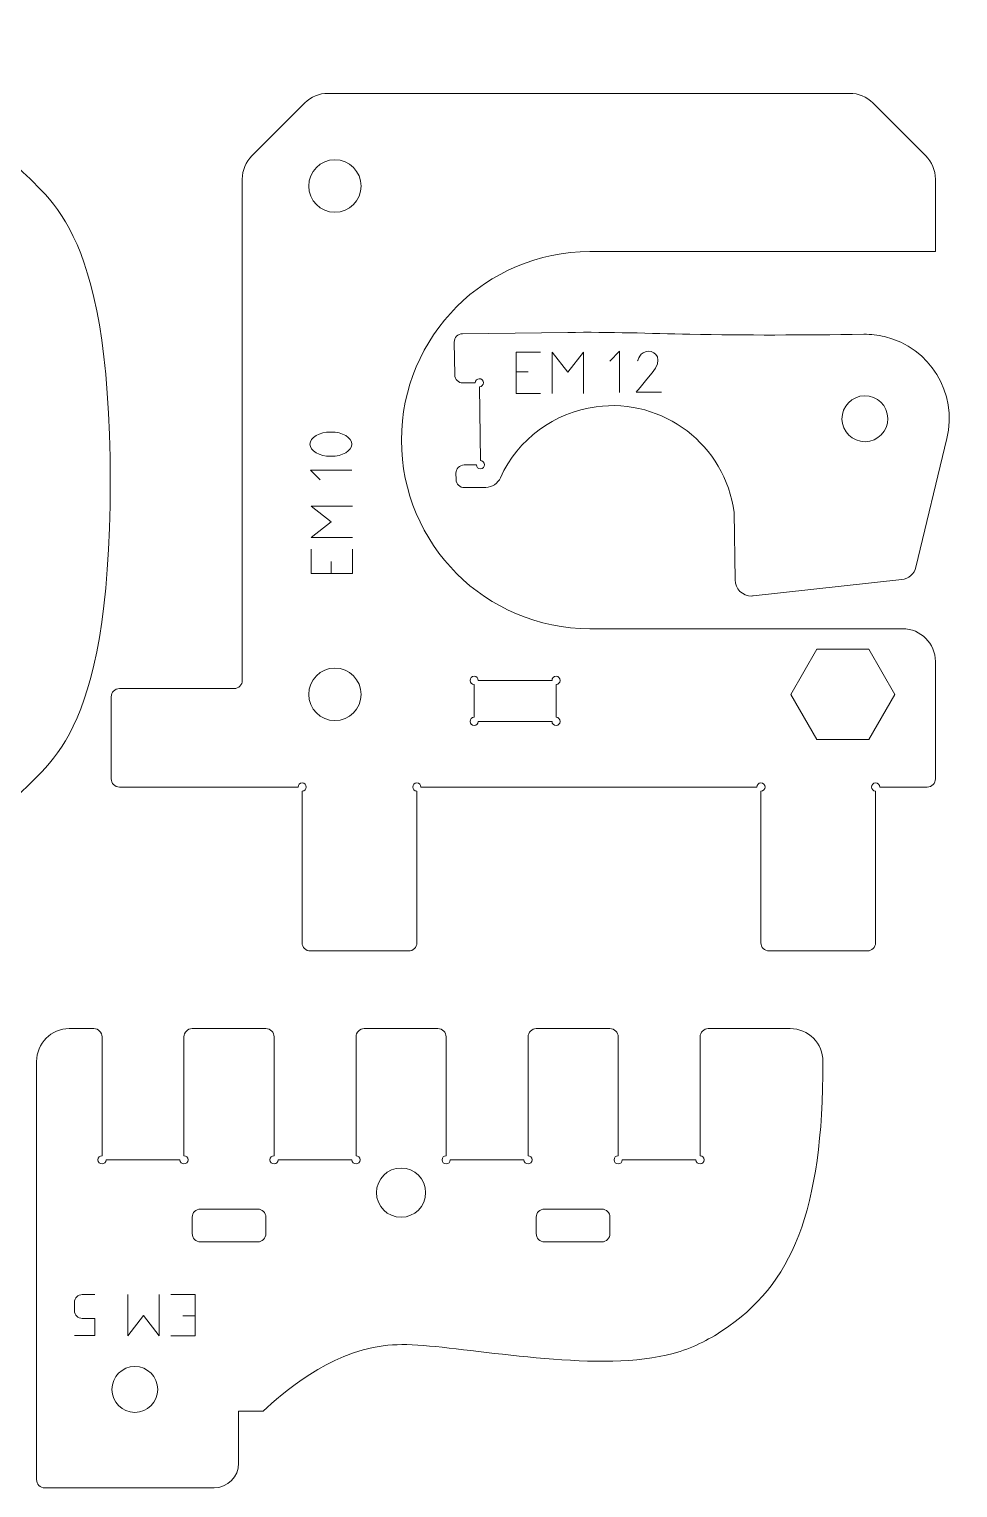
# Model space of a CAD drawing. Header units: inches. Extents: x 2 to 349, y -345 to -5.
# Drawn here: x 248.1 to 304.8, y -95.7 to -6.7 of the extents above; entities that cross this region are included whole.
import ezdxf

# ---------------------------------------------------------------- set-up
doc = ezdxf.new("R2010")
doc.units = ezdxf.units.IN
doc.header["$MEASUREMENT"] = 0
for name, color, linetype in [('exterieur', 7, 'Continuous'), ('gravure', 7, 'Continuous'), ('interieur', 7, 'Continuous')]:
    doc.layers.add(name, color=color, linetype=linetype)

# ---------------------------------------------------------------- blocks, each defined once
blk = doc.blocks.new('block 285')
at = {"layer": 'exterieur', "lineweight": 0}
blk.add_open_spline([(244.915, -59.374), (245.188, -57.12), (245.705, -56.169), (246.312, -55.09), (246.562, -54.645), (246.828, -54.178), (247.17, -53.753), (249.014, -51.461), (253.069, -50.409), (253.069, -34.271)], degree=3, knots=[0, 0, 0, 0, 1, 1, 1, 2, 2, 2, 3, 3, 3, 3], dxfattribs=at)
blk = doc.blocks.new('block 286')
at = {"layer": 'exterieur', "lineweight": 0}
blk.add_open_spline([(244.736, -6.701), (244.882, -10.854), (245.52, -12.044), (246.312, -13.452), (246.562, -13.898), (246.828, -14.365), (247.17, -14.789), (249.014, -17.081), (253.069, -18.133), (253.069, -34.271)], degree=3, knots=[0, 0, 0, 0, 1, 1, 1, 2, 2, 2, 3, 3, 3, 3], dxfattribs=at)
blk = doc.blocks.new('block 524')
at = {"layer": 'exterieur', "lineweight": 0}
blk.add_open_spline([(262.405, -90.976), (263.573, -89.905), (266.364, -87.417), (269.737, -86.988), (270.463, -86.896), (271.217, -86.899), (272.192, -86.974), (275.969, -87.266), (283.066, -88.64), (287.419, -87.459), (288.594, -87.141), (289.569, -86.636), (290.444, -86.06), (294.673, -83.275), (296.57, -78.825), (296.57, -69.652)], degree=3, knots=[0, 0, 0, 0, 1, 1, 1, 2, 2, 2, 3, 3, 3, 4, 4, 4, 5, 5, 5, 5], dxfattribs=at)
blk = doc.blocks.new('block 525')
at = {"layer": 'exterieur', "lineweight": 0}
blk.add_lwpolyline([(260.905, -90.976), (262.405, -90.976)], dxfattribs=at)
blk = doc.blocks.new('block 526')
at = {"layer": 'exterieur', "lineweight": 0}
blk.add_lwpolyline([(289.571, -67.652), (294.571, -67.652)], dxfattribs=at)
blk = doc.blocks.new('block 527')
at = {"layer": 'exterieur', "lineweight": 0}
blk.add_lwpolyline([(289.07, -68.152), (289.07, -75.402)], dxfattribs=at)
blk = doc.blocks.new('block 528')
at = {"layer": 'exterieur', "lineweight": 0}
blk.add_lwpolyline([(288.82, -75.652), (284.32, -75.652)], dxfattribs=at)
blk = doc.blocks.new('block 529')
at = {"layer": 'exterieur', "lineweight": 0}
blk.add_lwpolyline([(284.071, -75.402), (284.071, -68.152)], dxfattribs=at)
blk = doc.blocks.new('block 530')
at = {"layer": 'exterieur', "lineweight": 0}
blk.add_lwpolyline([(279.071, -67.652), (283.571, -67.652)], dxfattribs=at)
blk = doc.blocks.new('block 531')
at = {"layer": 'exterieur', "lineweight": 0}
blk.add_lwpolyline([(278.57, -68.152), (278.57, -75.402)], dxfattribs=at)
blk = doc.blocks.new('block 532')
at = {"layer": 'exterieur', "lineweight": 0}
blk.add_lwpolyline([(278.32, -75.652), (273.82, -75.652)], dxfattribs=at)
blk = doc.blocks.new('block 533')
at = {"layer": 'exterieur', "lineweight": 0}
blk.add_lwpolyline([(273.57, -75.402), (273.57, -68.152)], dxfattribs=at)
blk = doc.blocks.new('block 534')
at = {"layer": 'exterieur', "lineweight": 0}
blk.add_lwpolyline([(268.57, -67.652), (273.07, -67.652)], dxfattribs=at)
blk = doc.blocks.new('block 535')
at = {"layer": 'exterieur', "lineweight": 0}
blk.add_lwpolyline([(268.07, -68.152), (268.07, -75.402)], dxfattribs=at)
blk = doc.blocks.new('block 536')
at = {"layer": 'exterieur', "lineweight": 0}
blk.add_lwpolyline([(267.82, -75.652), (263.32, -75.652)], dxfattribs=at)
blk = doc.blocks.new('block 537')
at = {"layer": 'exterieur', "lineweight": 0}
blk.add_lwpolyline([(263.07, -75.402), (263.07, -68.152)], dxfattribs=at)
blk = doc.blocks.new('block 538')
at = {"layer": 'exterieur', "lineweight": 0}
blk.add_lwpolyline([(258.07, -67.652), (262.57, -67.652)], dxfattribs=at)
blk = doc.blocks.new('block 539')
at = {"layer": 'exterieur', "lineweight": 0}
blk.add_lwpolyline([(257.57, -68.152), (257.57, -75.402)], dxfattribs=at)
blk = doc.blocks.new('block 540')
at = {"layer": 'exterieur', "lineweight": 0}
blk.add_lwpolyline([(257.32, -75.652), (252.82, -75.652)], dxfattribs=at)
blk = doc.blocks.new('block 541')
at = {"layer": 'exterieur', "lineweight": 0}
blk.add_lwpolyline([(252.57, -75.402), (252.57, -68.152)], dxfattribs=at)
blk = doc.blocks.new('block 542')
at = {"layer": 'exterieur', "lineweight": 0}
blk.add_lwpolyline([(250.57, -67.652), (252.07, -67.652)], dxfattribs=at)
blk = doc.blocks.new('block 543')
at = {"layer": 'exterieur', "lineweight": 0}
blk.add_lwpolyline([(260.905, -94.152), (260.905, -90.976)], dxfattribs=at)
blk = doc.blocks.new('block 544')
at = {"layer": 'exterieur', "lineweight": 0}
blk.add_lwpolyline([(248.571, -95.152), (248.571, -69.652)], dxfattribs=at)
blk = doc.blocks.new('block 545')
at = {"layer": 'exterieur', "lineweight": 0}
blk.add_lwpolyline([(259.405, -95.653), (249.07, -95.653)], dxfattribs=at)
blk = doc.blocks.new('block 546')
at = {"layer": 'exterieur', "lineweight": 0}
blk.add_open_spline([(294.571, -67.652), (295.675, -67.652), (296.57, -68.548), (296.57, -69.652)], degree=3, dxfattribs=at)
blk = doc.blocks.new('block 547')
at = {"layer": 'exterieur', "lineweight": 0}
blk.add_open_spline([(289.07, -68.152), (289.07, -67.876), (289.294, -67.652), (289.571, -67.652)], degree=3, dxfattribs=at)
blk = doc.blocks.new('block 548')
at = {"layer": 'exterieur', "lineweight": 0}
blk.add_open_spline([(289.07, -75.402), (289.209, -75.402), (289.32, -75.514), (289.32, -75.652), (289.32, -75.79), (289.209, -75.903), (289.07, -75.903), (288.933, -75.903), (288.82, -75.79), (288.82, -75.652)], degree=3, knots=[0, 0, 0, 0, 1, 1, 1, 2, 2, 2, 3, 3, 3, 3], dxfattribs=at)
blk = doc.blocks.new('block 549')
at = {"layer": 'exterieur', "lineweight": 0}
blk.add_open_spline([(284.32, -75.652), (284.32, -75.79), (284.209, -75.903), (284.071, -75.903), (283.932, -75.903), (283.821, -75.79), (283.821, -75.652), (283.821, -75.514), (283.932, -75.402), (284.071, -75.402)], degree=3, knots=[0, 0, 0, 0, 1, 1, 1, 2, 2, 2, 3, 3, 3, 3], dxfattribs=at)
blk = doc.blocks.new('block 550')
at = {"layer": 'exterieur', "lineweight": 0}
blk.add_open_spline([(283.571, -67.652), (283.847, -67.652), (284.071, -67.876), (284.071, -68.152)], degree=3, dxfattribs=at)
blk = doc.blocks.new('block 551')
at = {"layer": 'exterieur', "lineweight": 0}
blk.add_open_spline([(278.57, -68.152), (278.57, -67.876), (278.794, -67.652), (279.071, -67.652)], degree=3, dxfattribs=at)
blk = doc.blocks.new('block 552')
at = {"layer": 'exterieur', "lineweight": 0}
blk.add_open_spline([(278.57, -75.402), (278.709, -75.402), (278.821, -75.514), (278.821, -75.652), (278.821, -75.79), (278.709, -75.903), (278.57, -75.903), (278.433, -75.903), (278.32, -75.79), (278.32, -75.652)], degree=3, knots=[0, 0, 0, 0, 1, 1, 1, 2, 2, 2, 3, 3, 3, 3], dxfattribs=at)
blk = doc.blocks.new('block 553')
at = {"layer": 'exterieur', "lineweight": 0}
blk.add_open_spline([(273.82, -75.652), (273.82, -75.79), (273.708, -75.903), (273.57, -75.903), (273.432, -75.903), (273.32, -75.79), (273.32, -75.652), (273.32, -75.514), (273.432, -75.402), (273.57, -75.402)], degree=3, knots=[0, 0, 0, 0, 1, 1, 1, 2, 2, 2, 3, 3, 3, 3], dxfattribs=at)
blk = doc.blocks.new('block 554')
at = {"layer": 'exterieur', "lineweight": 0}
blk.add_open_spline([(273.07, -67.652), (273.346, -67.652), (273.57, -67.876), (273.57, -68.152)], degree=3, dxfattribs=at)
blk = doc.blocks.new('block 555')
at = {"layer": 'exterieur', "lineweight": 0}
blk.add_open_spline([(268.07, -68.152), (268.07, -67.876), (268.294, -67.652), (268.57, -67.652)], degree=3, dxfattribs=at)
blk = doc.blocks.new('block 556')
at = {"layer": 'exterieur', "lineweight": 0}
blk.add_open_spline([(268.07, -75.402), (268.208, -75.402), (268.32, -75.514), (268.32, -75.652), (268.32, -75.79), (268.208, -75.903), (268.07, -75.903), (267.932, -75.903), (267.82, -75.79), (267.82, -75.652)], degree=3, knots=[0, 0, 0, 0, 1, 1, 1, 2, 2, 2, 3, 3, 3, 3], dxfattribs=at)
blk = doc.blocks.new('block 557')
at = {"layer": 'exterieur', "lineweight": 0}
blk.add_open_spline([(263.32, -75.652), (263.32, -75.79), (263.208, -75.903), (263.07, -75.903), (262.932, -75.903), (262.82, -75.79), (262.82, -75.652), (262.82, -75.514), (262.932, -75.402), (263.07, -75.402)], degree=3, knots=[0, 0, 0, 0, 1, 1, 1, 2, 2, 2, 3, 3, 3, 3], dxfattribs=at)
blk = doc.blocks.new('block 558')
at = {"layer": 'exterieur', "lineweight": 0}
blk.add_open_spline([(262.57, -67.652), (262.846, -67.652), (263.07, -67.876), (263.07, -68.152)], degree=3, dxfattribs=at)
blk = doc.blocks.new('block 559')
at = {"layer": 'exterieur', "lineweight": 0}
blk.add_open_spline([(257.57, -68.152), (257.57, -67.876), (257.794, -67.652), (258.07, -67.652)], degree=3, dxfattribs=at)
blk = doc.blocks.new('block 560')
at = {"layer": 'exterieur', "lineweight": 0}
blk.add_open_spline([(257.57, -75.402), (257.708, -75.402), (257.82, -75.514), (257.82, -75.652), (257.82, -75.79), (257.708, -75.903), (257.57, -75.903), (257.432, -75.903), (257.32, -75.79), (257.32, -75.652)], degree=3, knots=[0, 0, 0, 0, 1, 1, 1, 2, 2, 2, 3, 3, 3, 3], dxfattribs=at)
blk = doc.blocks.new('block 561')
at = {"layer": 'exterieur', "lineweight": 0}
blk.add_open_spline([(252.82, -75.652), (252.82, -75.79), (252.708, -75.903), (252.57, -75.903), (252.432, -75.903), (252.32, -75.79), (252.32, -75.652), (252.32, -75.514), (252.432, -75.402), (252.57, -75.402)], degree=3, knots=[0, 0, 0, 0, 1, 1, 1, 2, 2, 2, 3, 3, 3, 3], dxfattribs=at)
blk = doc.blocks.new('block 562')
at = {"layer": 'exterieur', "lineweight": 0}
blk.add_open_spline([(252.07, -67.652), (252.346, -67.652), (252.57, -67.876), (252.57, -68.152)], degree=3, dxfattribs=at)
blk = doc.blocks.new('block 563')
at = {"layer": 'exterieur', "lineweight": 0}
blk.add_open_spline([(248.571, -69.652), (248.571, -68.548), (249.466, -67.652), (250.57, -67.652)], degree=3, dxfattribs=at)
blk = doc.blocks.new('block 564')
at = {"layer": 'exterieur', "lineweight": 0}
blk.add_open_spline([(249.07, -95.653), (248.794, -95.653), (248.571, -95.429), (248.571, -95.152)], degree=3, dxfattribs=at)
blk = doc.blocks.new('block 565')
at = {"layer": 'exterieur', "lineweight": 0}
blk.add_open_spline([(260.905, -94.152), (260.905, -94.981), (260.233, -95.653), (259.405, -95.653)], degree=3, dxfattribs=at)
blk = doc.blocks.new('block 1683')
at = {"layer": 'exterieur', "lineweight": 0}
blk.add_open_spline([(299.061, -25.307), (295.293, -25.356), (291.91, -25.377), (288.451, -25.306), (286.02, -25.256), (283.552, -25.16), (280.996, -25.194)], degree=3, knots=[0, 0, 0, 0, 1, 1, 1, 2, 2, 2, 2], dxfattribs=at)
blk = doc.blocks.new('block 1684')
at = {"layer": 'exterieur', "lineweight": 0}
blk.add_lwpolyline([(302.245, -39.51), (304.136, -31.663)], dxfattribs=at)
blk = doc.blocks.new('block 1685')
at = {"layer": 'exterieur', "lineweight": 0}
blk.add_lwpolyline([(292.313, -41.262), (301.382, -40.269)], dxfattribs=at)
blk = doc.blocks.new('block 1686')
at = {"layer": 'exterieur', "lineweight": 0}
blk.add_lwpolyline([(291.15, -36.168), (291.204, -40.281)], dxfattribs=at)
blk = doc.blocks.new('block 1687')
at = {"layer": 'exterieur', "lineweight": 0}
blk.add_lwpolyline([(274.682, -34.658), (275.991, -34.641)], dxfattribs=at)
blk = doc.blocks.new('block 1688')
at = {"layer": 'exterieur', "lineweight": 0}
blk.add_lwpolyline([(274.17, -33.784), (274.175, -34.165)], dxfattribs=at)
blk = doc.blocks.new('block 1689')
at = {"layer": 'exterieur', "lineweight": 0}
blk.add_lwpolyline([(275.414, -33.267), (274.664, -33.278)], dxfattribs=at)
blk = doc.blocks.new('block 1690')
at = {"layer": 'exterieur', "lineweight": 0}
blk.add_lwpolyline([(275.601, -28.514), (275.66, -33.014)], dxfattribs=at)
blk = doc.blocks.new('block 1691')
at = {"layer": 'exterieur', "lineweight": 0}
blk.add_lwpolyline([(274.598, -28.278), (275.348, -28.268)], dxfattribs=at)
blk = doc.blocks.new('block 1692')
at = {"layer": 'exterieur', "lineweight": 0}
blk.add_lwpolyline([(274.065, -25.784), (274.092, -27.784)], dxfattribs=at)
blk = doc.blocks.new('block 1693')
at = {"layer": 'exterieur', "lineweight": 0}
blk.add_lwpolyline([(280.996, -25.194), (274.559, -25.278)], dxfattribs=at)
blk = doc.blocks.new('block 1694')
at = {"layer": 'exterieur', "lineweight": 0}
blk.add_open_spline([(304.136, -31.663), (304.802, -28.897), (303.1, -26.116), (300.335, -25.45), (299.918, -25.349), (299.49, -25.301), (299.061, -25.307)], degree=3, knots=[0, 0, 0, 0, 1, 1, 1, 2, 2, 2, 2], dxfattribs=at)
blk = doc.blocks.new('block 1695')
at = {"layer": 'exterieur', "lineweight": 0}
blk.add_open_spline([(301.382, -40.269), (301.801, -40.224), (302.146, -39.92), (302.245, -39.51)], degree=3, dxfattribs=at)
blk = doc.blocks.new('block 1696')
at = {"layer": 'exterieur', "lineweight": 0}
blk.add_open_spline([(291.204, -40.281), (291.211, -40.833), (291.664, -41.275), (292.217, -41.268), (292.248, -41.268), (292.281, -41.266), (292.313, -41.262)], degree=3, knots=[0, 0, 0, 0, 1, 1, 1, 2, 2, 2, 2], dxfattribs=at)
blk = doc.blocks.new('block 1697')
at = {"layer": 'exterieur', "lineweight": 0}
blk.add_open_spline([(291.15, -36.168), (290.602, -32.062), (286.83, -29.178), (282.724, -29.725), (280.163, -30.066), (277.957, -31.702), (276.888, -34.055)], degree=3, knots=[0, 0, 0, 0, 1, 1, 1, 2, 2, 2, 2], dxfattribs=at)
blk = doc.blocks.new('block 1698')
at = {"layer": 'exterieur', "lineweight": 0}
blk.add_open_spline([(275.991, -34.641), (276.378, -34.636), (276.727, -34.408), (276.888, -34.055)], degree=3, dxfattribs=at)
blk = doc.blocks.new('block 1699')
at = {"layer": 'exterieur', "lineweight": 0}
blk.add_open_spline([(274.175, -34.165), (274.179, -34.441), (274.406, -34.662), (274.682, -34.658)], degree=3, dxfattribs=at)
blk = doc.blocks.new('block 1700')
at = {"layer": 'exterieur', "lineweight": 0}
blk.add_open_spline([(274.664, -33.278), (274.388, -33.281), (274.167, -33.508), (274.17, -33.784)], degree=3, dxfattribs=at)
blk = doc.blocks.new('block 1701')
at = {"layer": 'exterieur', "lineweight": 0}
blk.add_open_spline([(275.414, -33.267), (275.415, -33.406), (275.529, -33.516), (275.667, -33.514), (275.805, -33.513), (275.915, -33.399), (275.914, -33.261), (275.912, -33.123), (275.799, -33.013), (275.66, -33.014)], degree=3, knots=[0, 0, 0, 0, 1, 1, 1, 2, 2, 2, 3, 3, 3, 3], dxfattribs=at)
blk = doc.blocks.new('block 1702')
at = {"layer": 'exterieur', "lineweight": 0}
blk.add_open_spline([(275.601, -28.514), (275.74, -28.513), (275.85, -28.4), (275.848, -28.261), (275.846, -28.123), (275.733, -28.013), (275.595, -28.015), (275.457, -28.017), (275.347, -28.13), (275.348, -28.268)], degree=3, knots=[0, 0, 0, 0, 1, 1, 1, 2, 2, 2, 3, 3, 3, 3], dxfattribs=at)
blk = doc.blocks.new('block 1703')
at = {"layer": 'exterieur', "lineweight": 0}
blk.add_open_spline([(274.092, -27.784), (274.095, -28.06), (274.322, -28.281), (274.598, -28.278)], degree=3, dxfattribs=at)
blk = doc.blocks.new('block 1704')
at = {"layer": 'exterieur', "lineweight": 0}
blk.add_open_spline([(274.559, -25.278), (274.283, -25.282), (274.062, -25.509), (274.065, -25.784)], degree=3, dxfattribs=at)
blk = doc.blocks.new('block 1705')
at = {"layer": 'exterieur', "lineweight": 0}
blk.add_lwpolyline([(301.431, -43.264), (282.341, -43.264)], dxfattribs=at)
blk = doc.blocks.new('block 1706')
at = {"layer": 'exterieur', "lineweight": 0}
blk.add_lwpolyline([(303.432, -52.415), (303.432, -45.265)], dxfattribs=at)
blk = doc.blocks.new('block 1707')
at = {"layer": 'exterieur', "lineweight": 0}
blk.add_lwpolyline([(299.782, -62.415), (299.782, -53.165)], dxfattribs=at)
blk = doc.blocks.new('block 1708')
at = {"layer": 'exterieur', "lineweight": 0}
blk.add_lwpolyline([(293.282, -62.914), (299.282, -62.914)], dxfattribs=at)
blk = doc.blocks.new('block 1709')
at = {"layer": 'exterieur', "lineweight": 0}
blk.add_lwpolyline([(292.781, -53.165), (292.781, -62.415)], dxfattribs=at)
blk = doc.blocks.new('block 1710')
at = {"layer": 'exterieur', "lineweight": 0}
blk.add_lwpolyline([(271.782, -62.415), (271.782, -53.165)], dxfattribs=at)
blk = doc.blocks.new('block 1711')
at = {"layer": 'exterieur', "lineweight": 0}
blk.add_lwpolyline([(265.281, -62.915), (271.281, -62.915)], dxfattribs=at)
blk = doc.blocks.new('block 1712')
at = {"layer": 'exterieur', "lineweight": 0}
blk.add_lwpolyline([(264.782, -53.165), (264.782, -62.415)], dxfattribs=at)
blk = doc.blocks.new('block 1713')
at = {"layer": 'exterieur', "lineweight": 0}
blk.add_lwpolyline([(253.631, -52.915), (264.532, -52.915)], dxfattribs=at)
blk = doc.blocks.new('block 1714')
at = {"layer": 'exterieur', "lineweight": 0}
blk.add_lwpolyline([(253.131, -47.415), (253.131, -52.415)], dxfattribs=at)
blk = doc.blocks.new('block 1715')
at = {"layer": 'exterieur', "lineweight": 0}
blk.add_lwpolyline([(260.632, -46.915), (253.631, -46.915)], dxfattribs=at)
blk = doc.blocks.new('block 1716')
at = {"layer": 'exterieur', "lineweight": 0}
blk.add_lwpolyline([(261.131, -15.843), (261.131, -46.415)], dxfattribs=at)
blk = doc.blocks.new('block 1717')
at = {"layer": 'exterieur', "lineweight": 0}
blk.add_lwpolyline([(264.946, -11.201), (261.717, -14.43)], dxfattribs=at)
blk = doc.blocks.new('block 1718')
at = {"layer": 'exterieur', "lineweight": 0}
blk.add_lwpolyline([(298.203, -10.615), (266.36, -10.615)], dxfattribs=at)
blk = doc.blocks.new('block 1719')
at = {"layer": 'exterieur', "lineweight": 0}
blk.add_lwpolyline([(302.846, -14.429), (299.617, -11.2)], dxfattribs=at)
blk = doc.blocks.new('block 1720')
at = {"layer": 'exterieur', "lineweight": 0}
blk.add_lwpolyline([(303.432, -20.265), (303.432, -15.843)], dxfattribs=at)
blk = doc.blocks.new('block 1721')
at = {"layer": 'exterieur', "lineweight": 0}
blk.add_lwpolyline([(282.341, -20.265), (303.432, -20.265)], dxfattribs=at)
blk = doc.blocks.new('block 1722')
at = {"layer": 'exterieur', "lineweight": 0}
blk.add_lwpolyline([(272.032, -52.915), (292.531, -52.915)], dxfattribs=at)
blk = doc.blocks.new('block 1723')
at = {"layer": 'exterieur', "lineweight": 0}
blk.add_lwpolyline([(300.031, -52.915), (302.931, -52.915)], dxfattribs=at)
blk = doc.blocks.new('block 1724')
at = {"layer": 'exterieur', "lineweight": 0}
blk.add_open_spline([(282.341, -20.265), (275.99, -20.265), (270.842, -25.414), (270.842, -31.765), (270.842, -38.116), (275.99, -43.265), (282.341, -43.264)], degree=3, knots=[0, 0, 0, 0, 1, 1, 1, 2, 2, 2, 2], dxfattribs=at)
blk = doc.blocks.new('block 1725')
at = {"layer": 'exterieur', "lineweight": 0}
blk.add_open_spline([(303.432, -45.265), (303.432, -44.16), (302.536, -43.264), (301.431, -43.264)], degree=3, dxfattribs=at)
blk = doc.blocks.new('block 1726')
at = {"layer": 'exterieur', "lineweight": 0}
blk.add_open_spline([(302.931, -52.915), (303.208, -52.915), (303.432, -52.691), (303.432, -52.415)], degree=3, dxfattribs=at)
blk = doc.blocks.new('block 1727')
at = {"layer": 'exterieur', "lineweight": 0}
blk.add_open_spline([(300.031, -52.915), (300.031, -52.776), (299.92, -52.665), (299.782, -52.665), (299.643, -52.665), (299.532, -52.776), (299.532, -52.915), (299.532, -53.053), (299.643, -53.165), (299.782, -53.165)], degree=3, knots=[0, 0, 0, 0, 1, 1, 1, 2, 2, 2, 3, 3, 3, 3], dxfattribs=at)
blk = doc.blocks.new('block 1728')
at = {"layer": 'exterieur', "lineweight": 0}
blk.add_open_spline([(299.282, -62.914), (299.558, -62.914), (299.782, -62.69), (299.782, -62.415)], degree=3, dxfattribs=at)
blk = doc.blocks.new('block 1729')
at = {"layer": 'exterieur', "lineweight": 0}
blk.add_open_spline([(292.781, -62.415), (292.781, -62.69), (293.005, -62.914), (293.282, -62.914)], degree=3, dxfattribs=at)
blk = doc.blocks.new('block 1730')
at = {"layer": 'exterieur', "lineweight": 0}
blk.add_open_spline([(292.781, -53.165), (292.92, -53.165), (293.032, -53.053), (293.032, -52.915), (293.032, -52.776), (292.92, -52.665), (292.781, -52.665), (292.644, -52.665), (292.531, -52.776), (292.531, -52.915)], degree=3, knots=[0, 0, 0, 0, 1, 1, 1, 2, 2, 2, 3, 3, 3, 3], dxfattribs=at)
blk = doc.blocks.new('block 1731')
at = {"layer": 'exterieur', "lineweight": 0}
blk.add_open_spline([(272.032, -52.915), (272.032, -52.777), (271.919, -52.665), (271.782, -52.665), (271.644, -52.665), (271.531, -52.777), (271.531, -52.915), (271.531, -53.053), (271.644, -53.165), (271.782, -53.165)], degree=3, knots=[0, 0, 0, 0, 1, 1, 1, 2, 2, 2, 3, 3, 3, 3], dxfattribs=at)
blk = doc.blocks.new('block 1732')
at = {"layer": 'exterieur', "lineweight": 0}
blk.add_open_spline([(271.281, -62.915), (271.558, -62.915), (271.782, -62.691), (271.782, -62.415)], degree=3, dxfattribs=at)
blk = doc.blocks.new('block 1733')
at = {"layer": 'exterieur', "lineweight": 0}
blk.add_open_spline([(264.782, -62.415), (264.782, -62.691), (265.005, -62.915), (265.281, -62.915)], degree=3, dxfattribs=at)
blk = doc.blocks.new('block 1734')
at = {"layer": 'exterieur', "lineweight": 0}
blk.add_open_spline([(264.782, -53.165), (264.92, -53.165), (265.031, -53.053), (265.031, -52.915), (265.031, -52.777), (264.92, -52.665), (264.782, -52.665), (264.643, -52.665), (264.532, -52.777), (264.532, -52.915)], degree=3, knots=[0, 0, 0, 0, 1, 1, 1, 2, 2, 2, 3, 3, 3, 3], dxfattribs=at)
blk = doc.blocks.new('block 1735')
at = {"layer": 'exterieur', "lineweight": 0}
blk.add_open_spline([(253.131, -52.415), (253.131, -52.691), (253.355, -52.915), (253.631, -52.915)], degree=3, dxfattribs=at)
blk = doc.blocks.new('block 1736')
at = {"layer": 'exterieur', "lineweight": 0}
blk.add_open_spline([(253.631, -46.915), (253.355, -46.915), (253.131, -47.139), (253.131, -47.415)], degree=3, dxfattribs=at)
blk = doc.blocks.new('block 1737')
at = {"layer": 'exterieur', "lineweight": 0}
blk.add_open_spline([(260.632, -46.915), (260.907, -46.915), (261.131, -46.691), (261.131, -46.415)], degree=3, dxfattribs=at)
blk = doc.blocks.new('block 1738')
at = {"layer": 'exterieur', "lineweight": 0}
blk.add_open_spline([(261.717, -14.43), (261.342, -14.804), (261.131, -15.313), (261.131, -15.843)], degree=3, dxfattribs=at)
blk = doc.blocks.new('block 1739')
at = {"layer": 'exterieur', "lineweight": 0}
blk.add_open_spline([(266.36, -10.615), (265.83, -10.615), (265.321, -10.826), (264.946, -11.201)], degree=3, dxfattribs=at)
blk = doc.blocks.new('block 1740')
at = {"layer": 'exterieur', "lineweight": 0}
blk.add_open_spline([(299.617, -11.2), (299.242, -10.825), (298.734, -10.615), (298.203, -10.615)], degree=3, dxfattribs=at)
blk = doc.blocks.new('block 1741')
at = {"layer": 'exterieur', "lineweight": 0}
blk.add_open_spline([(303.432, -15.843), (303.432, -15.313), (303.221, -14.804), (302.846, -14.429)], degree=3, dxfattribs=at)
blk = doc.blocks.new('block 2682')
at = {"layer": 'interieur', "lineweight": 0}
blk.add_lwpolyline([(275.531, -48.915), (280.032, -48.915)], dxfattribs=at)
blk = doc.blocks.new('block 2683')
at = {"layer": 'interieur', "lineweight": 0}
blk.add_lwpolyline([(280.281, -48.665), (280.281, -46.665)], dxfattribs=at)
blk = doc.blocks.new('block 2684')
at = {"layer": 'interieur', "lineweight": 0}
blk.add_lwpolyline([(280.032, -46.415), (275.531, -46.415)], dxfattribs=at)
blk = doc.blocks.new('block 2685')
at = {"layer": 'interieur', "lineweight": 0}
blk.add_lwpolyline([(275.282, -46.665), (275.282, -48.665)], dxfattribs=at)
blk = doc.blocks.new('block 2686')
at = {"layer": 'interieur', "lineweight": 0}
blk.add_lwpolyline([(299.369, -50.015), (300.957, -47.265)], dxfattribs=at)
blk = doc.blocks.new('block 2687')
at = {"layer": 'interieur', "lineweight": 0}
blk.add_lwpolyline([(300.957, -47.265), (299.369, -44.515)], dxfattribs=at)
blk = doc.blocks.new('block 2688')
at = {"layer": 'interieur', "lineweight": 0}
blk.add_lwpolyline([(299.369, -44.515), (296.194, -44.515)], dxfattribs=at)
blk = doc.blocks.new('block 2689')
at = {"layer": 'interieur', "lineweight": 0}
blk.add_lwpolyline([(296.194, -44.515), (294.606, -47.265)], dxfattribs=at)
blk = doc.blocks.new('block 2690')
at = {"layer": 'interieur', "lineweight": 0}
blk.add_lwpolyline([(294.606, -47.265), (296.194, -50.015)], dxfattribs=at)
blk = doc.blocks.new('block 2691')
at = {"layer": 'interieur', "lineweight": 0}
blk.add_lwpolyline([(296.194, -50.015), (299.369, -50.015)], dxfattribs=at)
blk = doc.blocks.new('block 2692')
at = {"layer": 'interieur', "lineweight": 0}
blk.add_open_spline([(280.032, -48.915), (280.032, -49.053), (280.143, -49.164), (280.281, -49.164), (280.42, -49.164), (280.531, -49.053), (280.531, -48.915), (280.531, -48.777), (280.42, -48.665), (280.281, -48.665)], degree=3, knots=[0, 0, 0, 0, 1, 1, 1, 2, 2, 2, 3, 3, 3, 3], dxfattribs=at)
blk = doc.blocks.new('block 2693')
at = {"layer": 'interieur', "lineweight": 0}
blk.add_open_spline([(280.281, -46.665), (280.42, -46.665), (280.531, -46.553), (280.531, -46.415), (280.531, -46.277), (280.42, -46.164), (280.281, -46.164), (280.143, -46.164), (280.032, -46.277), (280.032, -46.415)], degree=3, knots=[0, 0, 0, 0, 1, 1, 1, 2, 2, 2, 3, 3, 3, 3], dxfattribs=at)
blk = doc.blocks.new('block 2694')
at = {"layer": 'interieur', "lineweight": 0}
blk.add_open_spline([(275.531, -46.415), (275.531, -46.277), (275.42, -46.165), (275.282, -46.165), (275.143, -46.165), (275.032, -46.277), (275.032, -46.415), (275.032, -46.553), (275.143, -46.665), (275.282, -46.665)], degree=3, knots=[0, 0, 0, 0, 1, 1, 1, 2, 2, 2, 3, 3, 3, 3], dxfattribs=at)
blk = doc.blocks.new('block 2695')
at = {"layer": 'interieur', "lineweight": 0}
blk.add_open_spline([(275.282, -48.665), (275.143, -48.665), (275.032, -48.777), (275.032, -48.915), (275.032, -49.053), (275.143, -49.165), (275.282, -49.165), (275.42, -49.165), (275.531, -49.053), (275.531, -48.915)], degree=3, knots=[0, 0, 0, 0, 1, 1, 1, 2, 2, 2, 3, 3, 3, 3], dxfattribs=at)
blk = doc.blocks.new('block 2696')
at = {"layer": 'interieur', "lineweight": 0}
blk.add_open_spline([(299.11, -29.056), (298.338, -29.067), (297.719, -29.701), (297.729, -30.475), (297.739, -31.248), (298.374, -31.866), (299.147, -31.856), (299.92, -31.846), (300.539, -31.211), (300.529, -30.438), (300.518, -29.665), (299.884, -29.046), (299.11, -29.056), (299.11, -29.056), (299.11, -29.056), (299.11, -29.056)], degree=3, knots=[0, 0, 0, 0, 1, 1, 1, 2, 2, 2, 3, 3, 3, 4, 4, 4, 5, 5, 5, 5], dxfattribs=at)
blk = doc.blocks.new('block 2697')
at = {"layer": 'interieur', "lineweight": 0}
blk.add_open_spline([(268.381, -16.265), (268.381, -15.381), (267.665, -14.665), (266.781, -14.665), (265.898, -14.665), (265.181, -15.381), (265.181, -16.265), (265.181, -17.148), (265.898, -17.865), (266.781, -17.865), (267.665, -17.865), (268.381, -17.148), (268.381, -16.265), (268.381, -16.265), (268.381, -16.265), (268.381, -16.265)], degree=3, knots=[0, 0, 0, 0, 1, 1, 1, 2, 2, 2, 3, 3, 3, 4, 4, 4, 5, 5, 5, 5], dxfattribs=at)
blk = doc.blocks.new('block 2698')
at = {"layer": 'interieur', "lineweight": 0}
blk.add_open_spline([(268.381, -47.265), (268.381, -46.381), (267.665, -45.665), (266.781, -45.665), (265.898, -45.665), (265.181, -46.381), (265.181, -47.265), (265.181, -48.149), (265.898, -48.865), (266.781, -48.865), (267.665, -48.865), (268.381, -48.149), (268.381, -47.265), (268.381, -47.265), (268.381, -47.265), (268.381, -47.265)], degree=3, knots=[0, 0, 0, 0, 1, 1, 1, 2, 2, 2, 3, 3, 3, 4, 4, 4, 5, 5, 5, 5], dxfattribs=at)
blk = doc.blocks.new('block 2789')
at = {"layer": 'interieur', "lineweight": 0}
blk.add_open_spline([(254.571, -91.052), (253.797, -91.052), (253.17, -90.426), (253.17, -89.652), (253.17, -88.879), (253.797, -88.253), (254.571, -88.253), (255.344, -88.253), (255.97, -88.879), (255.97, -89.652), (255.97, -90.426), (255.344, -91.052), (254.571, -91.052), (254.571, -91.052), (254.571, -91.052), (254.571, -91.052)], degree=3, knots=[0, 0, 0, 0, 1, 1, 1, 2, 2, 2, 3, 3, 3, 4, 4, 4, 5, 5, 5, 5], dxfattribs=at)
blk = doc.blocks.new('block 2790')
at = {"layer": 'interieur', "lineweight": 0}
blk.add_open_spline([(270.82, -79.153), (269.991, -79.153), (269.32, -78.481), (269.32, -77.653), (269.32, -76.824), (269.991, -76.153), (270.82, -76.153), (271.649, -76.153), (272.32, -76.824), (272.32, -77.653), (272.32, -78.481), (271.649, -79.153), (270.82, -79.153), (270.82, -79.153), (270.82, -79.153), (270.82, -79.153)], degree=3, knots=[0, 0, 0, 0, 1, 1, 1, 2, 2, 2, 3, 3, 3, 4, 4, 4, 5, 5, 5, 5], dxfattribs=at)
blk = doc.blocks.new('block 2791')
at = {"layer": 'interieur', "lineweight": 0}
blk.add_lwpolyline([(262.07, -78.652), (258.57, -78.652)], dxfattribs=at)
blk = doc.blocks.new('block 2792')
at = {"layer": 'interieur', "lineweight": 0}
blk.add_lwpolyline([(262.57, -80.152), (262.57, -79.153)], dxfattribs=at)
blk = doc.blocks.new('block 2793')
at = {"layer": 'interieur', "lineweight": 0}
blk.add_lwpolyline([(258.57, -80.653), (262.07, -80.653)], dxfattribs=at)
blk = doc.blocks.new('block 2794')
at = {"layer": 'interieur', "lineweight": 0}
blk.add_lwpolyline([(258.07, -79.153), (258.07, -80.152)], dxfattribs=at)
blk = doc.blocks.new('block 2795')
at = {"layer": 'interieur', "lineweight": 0}
blk.add_lwpolyline([(283.07, -78.652), (279.571, -78.652)], dxfattribs=at)
blk = doc.blocks.new('block 2796')
at = {"layer": 'interieur', "lineweight": 0}
blk.add_lwpolyline([(283.571, -80.152), (283.571, -79.153)], dxfattribs=at)
blk = doc.blocks.new('block 2797')
at = {"layer": 'interieur', "lineweight": 0}
blk.add_lwpolyline([(279.571, -80.653), (283.07, -80.653)], dxfattribs=at)
blk = doc.blocks.new('block 2798')
at = {"layer": 'interieur', "lineweight": 0}
blk.add_lwpolyline([(279.071, -79.153), (279.071, -80.152)], dxfattribs=at)
blk = doc.blocks.new('block 2799')
at = {"layer": 'interieur', "lineweight": 0}
blk.add_open_spline([(258.07, -79.153), (258.07, -78.876), (258.294, -78.652), (258.57, -78.652)], degree=3, dxfattribs=at)
blk = doc.blocks.new('block 2800')
at = {"layer": 'interieur', "lineweight": 0}
blk.add_open_spline([(262.07, -78.652), (262.346, -78.652), (262.57, -78.876), (262.57, -79.153)], degree=3, dxfattribs=at)
blk = doc.blocks.new('block 2801')
at = {"layer": 'interieur', "lineweight": 0}
blk.add_open_spline([(262.57, -80.152), (262.57, -80.429), (262.346, -80.653), (262.07, -80.653)], degree=3, dxfattribs=at)
blk = doc.blocks.new('block 2802')
at = {"layer": 'interieur', "lineweight": 0}
blk.add_open_spline([(258.57, -80.653), (258.294, -80.653), (258.07, -80.429), (258.07, -80.152)], degree=3, dxfattribs=at)
blk = doc.blocks.new('block 2803')
at = {"layer": 'interieur', "lineweight": 0}
blk.add_open_spline([(279.071, -79.153), (279.071, -78.876), (279.295, -78.652), (279.571, -78.652)], degree=3, dxfattribs=at)
blk = doc.blocks.new('block 2804')
at = {"layer": 'interieur', "lineweight": 0}
blk.add_open_spline([(283.07, -78.652), (283.347, -78.652), (283.571, -78.876), (283.571, -79.153)], degree=3, dxfattribs=at)
blk = doc.blocks.new('block 2805')
at = {"layer": 'interieur', "lineweight": 0}
blk.add_open_spline([(283.571, -80.152), (283.571, -80.429), (283.347, -80.653), (283.07, -80.653)], degree=3, dxfattribs=at)
blk = doc.blocks.new('block 2806')
at = {"layer": 'interieur', "lineweight": 0}
blk.add_open_spline([(279.571, -80.653), (279.295, -80.653), (279.071, -80.429), (279.071, -80.152)], degree=3, dxfattribs=at)
blk = doc.blocks.new('block 2912')
at = {"layer": 'gravure', "lineweight": 0}
for points in [[(256.053, -83.856), (256.053, -86.378), (255.094, -85.153), (254.134, -86.378), (254.134, -83.856)], [(258.252, -83.856), (256.765, -83.856)], [(258.252, -86.378), (258.252, -83.856)], [(258.252, -85.165), (257.509, -85.165)], [(258.252, -86.378), (256.765, -86.378)]]:
    blk.add_lwpolyline(points, dxfattribs=at)
blk = doc.blocks.new('block 2913')
at = {"layer": 'gravure', "lineweight": 0}
for points in [[(252.121, -86.368), (252.121, -85.325)], [(250.888, -86.368), (252.121, -86.368)]]:
    blk.add_lwpolyline(points, dxfattribs=at)
blk.add_open_spline([(252.121, -85.325), (252.121, -85.325), (251.361, -85.325), (251.361, -85.325), (251.101, -85.325), (250.888, -85.112), (250.888, -84.851), (250.888, -84.851), (250.888, -84.339), (250.888, -84.339), (250.888, -84.079), (251.101, -83.866), (251.361, -83.866), (251.361, -83.866), (252.121, -83.866), (252.121, -83.866)], degree=3, knots=[0, 0, 0, 0, 1, 1, 1, 2, 2, 2, 3, 3, 3, 4, 4, 4, 5, 5, 5, 5], dxfattribs=at)
blk = doc.blocks.new('block 2911')
at = {"layer": 'gravure'}
for name in ['block 2913', 'block 2912']:
    blk.add_blockref(name, (0, 0), dxfattribs=at)
blk = doc.blocks.new('block 2947')
at = {"layer": 'gravure', "lineweight": 0}
for points in [[(277.84, -26.39), (277.84, -28.912)], [(277.84, -26.39), (279.327, -26.39)], [(280.04, -28.912), (280.04, -26.39), (280.999, -27.615), (281.958, -26.39), (281.958, -28.912)], [(277.84, -27.604), (278.584, -27.604)], [(277.84, -28.912), (279.327, -28.912)]]:
    blk.add_lwpolyline(points, dxfattribs=at)
blk = doc.blocks.new('block 2946')
at = {"layer": 'gravure', "lineweight": 0}
blk.add_lwpolyline([(284.148, -28.864), (284.148, -26.343), (283.554, -26.938)], dxfattribs=at)
blk.add_open_spline([(285.258, -26.93), (285.258, -26.93), (285.411, -26.343), (285.899, -26.343), (286.387, -26.343), (286.831, -26.828), (286.143, -27.662), (285.167, -28.845), (285.167, -28.845), (285.167, -28.845), (285.167, -28.845), (286.723, -28.845), (286.723, -28.845)], degree=3, knots=[0, 0, 0, 0, 1, 1, 1, 2, 2, 2, 3, 3, 3, 4, 4, 4, 4], dxfattribs=at)
at = {"layer": 'gravure'}
blk.add_blockref('block 2947', (0, 0), dxfattribs=at)
blk = doc.blocks.new('block 2949')
at = {"layer": 'gravure', "lineweight": 0}
for points in [[(267.855, -37.706), (265.333, -37.706), (266.558, -36.747), (265.333, -35.788), (267.855, -35.788)], [(265.333, -39.905), (265.333, -38.418)], [(267.855, -39.905), (267.855, -38.418)], [(265.333, -39.905), (267.855, -39.905)], [(266.547, -39.905), (266.547, -39.162)]]:
    blk.add_lwpolyline(points, dxfattribs=at)
blk = doc.blocks.new('block 2948')
at = {"layer": 'gravure', "lineweight": 0}
blk.add_lwpolyline([(267.807, -33.597), (265.286, -33.597), (265.881, -34.192)], dxfattribs=at)
blk.add_open_spline([(266.536, -31.267), (267.243, -31.267), (267.817, -31.599), (267.817, -32.008), (267.817, -32.418), (267.243, -32.749), (266.536, -32.749), (265.829, -32.749), (265.257, -32.418), (265.257, -32.008), (265.257, -31.599), (265.829, -31.267), (266.536, -31.267)], degree=3, knots=[0, 0, 0, 0, 1, 1, 1, 2, 2, 2, 3, 3, 3, 4, 4, 4, 4], dxfattribs=at)
at = {"layer": 'gravure'}
blk.add_blockref('block 2949', (0, 0), dxfattribs=at)

msp = doc.modelspace()

# ---------------------------------------------------------------- block references
at = {"layer": 'exterieur'}
for name in ['block 286', 'block 1739', 'block 1718', 'block 1740', 'block 1717', 'block 1719', 'block 1738', 'block 1741', 'block 1716', 'block 1720', 'block 1724', 'block 1721', 'block 1704', 'block 1692', 'block 1693', 'block 1683', 'block 1694', 'block 1703', 'block 1691', 'block 1702', 'block 1690', 'block 1697', 'block 1684', 'block 1700', 'block 1688', 'block 1689', 'block 1701', 'block 285', 'block 1699', 'block 1687', 'block 1698', 'block 1686', 'block 1695', 'block 1696', 'block 1685', 'block 1705', 'block 1725', 'block 1706', 'block 1736', 'block 1715', 'block 1737', 'block 1714', 'block 1735', 'block 1726', 'block 1713', 'block 1734', 'block 1712', 'block 1731', 'block 1710', 'block 1722', 'block 1730', 'block 1709', 'block 1727', 'block 1707', 'block 1723', 'block 1733', 'block 1711', 'block 1732', 'block 1729', 'block 1708', 'block 1728', 'block 563', 'block 542', 'block 562', 'block 541', 'block 559', 'block 539', 'block 538', 'block 558', 'block 537', 'block 555', 'block 535', 'block 534', 'block 554', 'block 533', 'block 551', 'block 531', 'block 530', 'block 550', 'block 529', 'block 547', 'block 527', 'block 526', 'block 546', 'block 544', 'block 524', 'block 561', 'block 560', 'block 557', 'block 556', 'block 553', 'block 552', 'block 549', 'block 548', 'block 540', 'block 536', 'block 532', 'block 528', 'block 525', 'block 543', 'block 565', 'block 564', 'block 545']:
    msp.add_blockref(name, (0, 0), dxfattribs=at)
at = {"layer": 'gravure'}
for name in ['block 2946', 'block 2948', 'block 2911']:
    msp.add_blockref(name, (0, 0), dxfattribs=at)
at = {"layer": 'interieur'}
for name in ['block 2697', 'block 2696', 'block 2689', 'block 2688', 'block 2687', 'block 2698', 'block 2694', 'block 2693', 'block 2685', 'block 2684', 'block 2683', 'block 2690', 'block 2686', 'block 2695', 'block 2682', 'block 2692', 'block 2691', 'block 2790', 'block 2799', 'block 2794', 'block 2791', 'block 2800', 'block 2792', 'block 2803', 'block 2798', 'block 2795', 'block 2804', 'block 2796', 'block 2802', 'block 2793', 'block 2801', 'block 2806', 'block 2797', 'block 2805', 'block 2789']:
    msp.add_blockref(name, (0, 0), dxfattribs=at)

doc.saveas('drawing.dxf')
